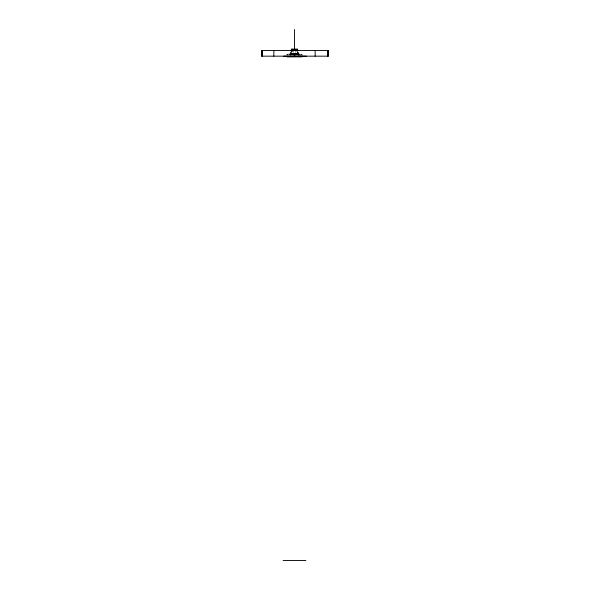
<?xml version="1.0" encoding="UTF-8"?>
<svg xmlns="http://www.w3.org/2000/svg" width="590" height="590" viewBox="0 0 590 590"><rect width="100%" height="100%" fill="white"/><g stroke="black" fill="none" stroke-linecap="round" stroke-linejoin="round"><path stroke-width="0.44" stroke-dasharray="2.95 2.21" d="M292.515 54.782C287.19 54.767 297.714 54.804 293.09 54.678M294.506 54.184C293.031 54.988 295.715 55.254 294.226 55.276L292.684 54.081L294.314 55.416M294.469 53.978L290.73 53.941M293.54 54.081L294.742 55.312L296.291 54.081L294.742 55.349L295.435 54.081L294.469 55.276L293.54 54.081L294.506 55.276L294.506 54.081L294.218 55.276L292.684 54.081L294.292 55.386M286.895 55.504L286.91 54.184L302.065 54.184L302.08 56.168M289.889 54.479C290.354 54.796 298.717 52.237 298.046 55.674L298.016 54.081M295.723 54.184L291.054 54.184M290.051 54L298.916 54M295.384 54.081L294.469 55.276L294.462 54.081C294.808 55.644 293.466 55.748 295.384 54.081L294.506 55.276L293.584 54.081L294.27 55.312L296.291 54.081L294.727 55.386M294.218 55.312L293.584 54.081L294.698 55.128L294.27 55.349L296.335 54.081L294.661 55.416M290.14 53.882L290.457 52.871A7.567 7.301 -90 0 1 290.627 52.436M294.749 55.312L294.27 55.202M297.913 54.184L299.447 54.081M296.888 54.479C305.214 54.981 286.556 54.759 295.885 54.678M299.182 54.155L299.078 54.479M293.584 54.081L294.469 55.276L294.462 54.081L294.506 55.276L294.469 54.184M295.649 54.752L294.499 54.774M293.223 54L293.879 53.941M298.098 54L293.429 53.992L298.238 53.941M298.319 54.752L296.497 54.678M300.694 56.264L301.453 54.184M291.298 53.941L292.515 53.963L290.877 54M292.493 53.963L291.01 53.985M290.464 52.871L290.228 53.314L290.464 52.871A7.567 7.316 -90 0 1 290.619 52.436M291.357 52.414L290.516 53.963M290.324 54.782L290.494 54.678M298.503 53.992L297.279 53.963L298.083 54M294.469 53.941L296.564 53.941M289.683 54.442L299.351 54.442L298.12 54.479M298.857 54.782L299.904 56.861M292.301 54.774L290.612 54.708L292.47 54.678M295.089 53.941L295.723 53.941M298.754 54.877L290.014 54.678L298.953 54.509L298.348 54.509M294.808 53.941L294.344 54M296.608 54L296.999 54M290.265 54.133L289.572 54.096M290.457 54.479L292.293 54.442L290.014 54.509L296.003 54.442L291.851 54.479M292.19 54.782L292.64 54.782M290.619 54.509L290.132 54.479L297.146 54.479M293.518 54.442L293.746 54.479M291.032 54.45L291.46 54.442M298.511 54.479L296.659 54.479L298.953 54.516L290.014 54.501M298.407 54.442L296.903 54.45M296.305 54L297.331 54M295.76 54.45L293.208 54.45L295.258 54.479M296.195 54L296.851 54M295.509 53.992L293.429 53.992M290.848 54.479L290.287 54.479M292.979 54.479L293.591 54.479M295.892 54.479L295.17 54.479M293.798 54.479L293.075 54.479M290.641 53.314L291.01 53.314M291.939 53.314L292.544 53.314M293.798 53.314L295.177 53.314M296.423 53.314L297.028 53.314M297.957 53.314L298.334 53.314M290.014 54.678L298.953 54.678M290.044 54.752L298.923 54.752M293.82 54.782L293.348 54.708M294.499 54.678L295.656 54.708M291.637 54.442L291.925 54.442M290.959 54.081L290.922 55.674M298.511 52.871A7.567 7.316 -90 0 0 298.348 52.436A7.567 7.301 -90 0 1 298.503 52.871L298.835 53.882M297.611 52.414L298.437 53.941M287.522 54.184L288.023 55.571M289.616 54.184L299.248 54.199M300.391 55.475L300.391 54.081L288.576 54.081L288.576 55.475M290.464 54.081L290.435 55.674M295.531 52.436A7.567 1.984 -90 0 1 295.575 52.871M297.249 52.267A7.677 5.413 -90 0 1 297.441 52.96A7.567 5.369 -90 0 0 297.323 52.436M293.392 52.871A7.567 1.984 -90 0 1 293.437 52.436M291.548 52.871A7.567 5.325 -90 0 1 291.667 52.436M294.661 54.442L294.086 54.479L294.653 54.479M298.533 55.674L298.533 54.081L298.503 55.674"/><path stroke-width="0.89" d="M293.614 51.197L293.363 50.098M292.33 50.814L292.139 51.197L292.522 50.445M291.268 51.197L292.345 50.098M291.276 51.197L291.814 50.445M291.246 49.095L297.721 49.095M292.751 49.715L296.202 49.715M291.246 50.017L297.721 50.017M292.057 50.098L296.91 50.098M286.489 56.463L302.478 56.463M286.991 56.861L301.984 56.861M283.126 560.5L305.871 560.5M296.674 50.098L297.707 51.197L297.154 50.445M296.394 50.379L296.718 50.969M295.192 50.445L295.332 51.197M328.106 50.489L328.106 56.168M327.952 50.489L327.952 56.168M315.149 50.489L315.149 56.168M306.35 56.168L283.65 56.168M294.499 29.5L294.499 49.361M273.849 50.489L273.849 56.168M262.048 50.489L262.048 56.168M261.894 50.489L261.894 56.168M328.261 50.489L261.739 50.489L261.739 56.168L328.261 56.168L328.261 50.489"/></g></svg>
